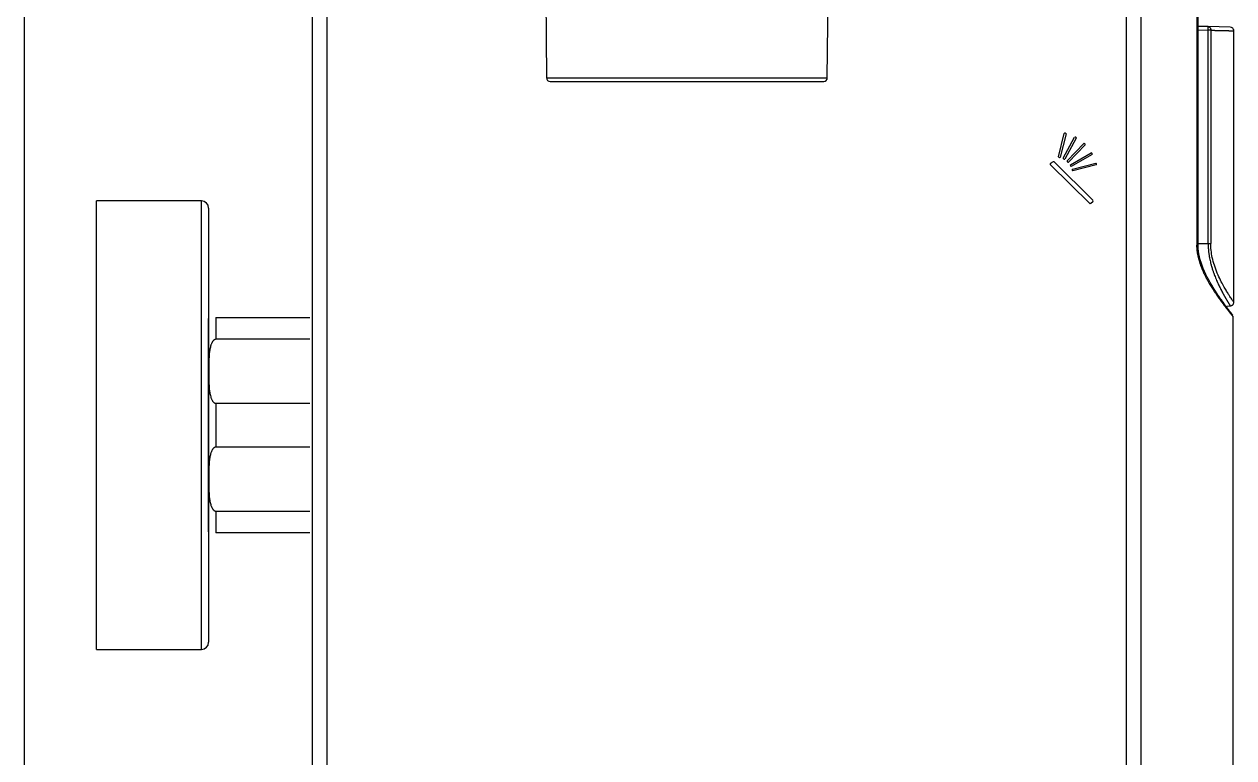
# Model space of a CAD drawing. Header units: millimetres. Extents: x -33000 to 294000, y 0 to 42408.
# Drawn here: x 19799.6 to 19966.8, y 18414.6 to 18516 of the extents above; entities that cross this region are included whole.
import ezdxf

# ---------------------------------------------------------------- set-up
doc = ezdxf.new("R2010")
doc.units = ezdxf.units.MM
doc.header["$LTSCALE"] = 50
doc.layers.add('arch', color=8, linetype='Continuous')

msp = doc.modelspace()

# ---------------------------------------------------------------- linework, layer by layer
at = {"layer": 'arch'}
for p, q in [((19799.58, 19014.53), (19799.58, 18114.53)), ((19871.43, 18549.88), (19871.79, 18508.52)), ((19910.6, 18508.52), (19910.92, 18545.03)), ((19961.67, 18545.03), (19961.67, 18485.53)), ((19961.86, 18485.43), (19961.86, 18545.03)), ((19963.25, 18515.62), (19961.86, 18515.65)), ((19966.31, 18515.54), (19963.25, 18515.62)), ((19961.86, 18515.15), (19963.25, 18515.12)), ((19963.61, 18515.12), (19963.25, 18515.12)), ((19963.25, 18485.63), (19963.25, 18515.12)), ((19963.61, 18515.12), (19963.61, 18485.63)), ((19966.79, 18477.49), (19966.79, 18515.2)), ((19871.79, 18508.52), (19910.6, 18508.52)), ((19872.29, 18508.03), (19910.1, 18508.03)), ((19942.56, 18497.64), (19943.35, 18500.86)), ((19943.61, 18500.8), (19942.81, 18497.57)), ((19943.19, 18497.43), (19944.79, 18500.34)), ((19945.02, 18500.21), (19943.42, 18497.3)), ((19943.75, 18497.06), (19946.05, 18499.46)), ((19946.24, 18499.28), (19943.93, 18496.87)), ((19941.95, 18496.94), (19947.32, 18491.63)), ((19944.2, 18496.53), (19947.09, 18498.16)), ((19947.22, 18497.93), (19944.33, 18496.3)), ((19946.93, 18491.1), (19941.42, 18496.55)), ((19944.48, 18495.92), (19947.7, 18496.75)), ((19947.76, 18496.5), (19944.55, 18495.67)), ((19809.58, 18460.53), (19809.58, 18491.53)), ((19824.08, 18491.53), (19809.58, 18491.53)), ((19824.08, 18429.53), (19824.08, 18491.53)), ((19825.08, 18490.53), (19825.08, 18430.53)), ((19947.33, 18491.46), (19946.97, 18491.1)), ((19961.86, 18485.63), (19963.25, 18485.63)), ((19963.25, 18485.63), (19963.61, 18485.63)), ((19965.81, 18477), (19966.36, 18477.02)), ((19825.08, 18445.78), (19825.08, 18475.28)), ((19826.08, 18475.43), (19839.08, 18475.43)), ((19826.08, 18475.43), (19826.08, 18472.4)), ((19966.69, 18304.33), (19966.69, 18475.53)), ((19839.08, 18472.4), (19826.08, 18472.4)), ((19826.08, 18463.56), (19839.08, 18463.56)), ((19826.08, 18463.56), (19826.08, 18457.5)), ((19809.58, 18429.53), (19809.58, 18460.53)), ((19839.08, 18457.5), (19826.08, 18457.5)), ((19826.08, 18448.66), (19826.08, 18445.63)), ((19826.08, 18448.66), (19839.08, 18448.66)), ((19839.08, 18445.63), (19826.08, 18445.63)), ((19809.58, 18429.53), (19824.08, 18429.53))]:
    msp.add_line(p, q, dxfattribs=at)
for centre, radius, start, end in [((19966.29, 18515.04), 0.5, 0.004, 88.4997), ((19872.29, 18508.53), 0.5, 180.5, 270), ((19910.1, 18508.53), 0.5, 270, 359.5), ((19943.46, 18500.75), 0.157, 90, 132.6518), ((19943.46, 18500.75), 0.157, 19.7664, 90), ((19944.87, 18500.2), 0.157, 90, 117.6518), ((19944.87, 18500.2), 0.157, 4.7664, 90), ((19946.08, 18499.3), 0.157, 349.7664, 101.1341), ((19942.07, 18496.14), 0.811, 98.0348, 142.8243), ((19942.71, 18497.69), 0.157, 199.1702, 270), ((19942.71, 18497.69), 0.157, 270, 312.0648), ((19943.35, 18497.44), 0.157, 184.1702, 270), ((19943.35, 18497.44), 0.157, 270, 297.0648), ((19943.9, 18497.03), 0.157, 169.1702, 280.6677), ((19947.08, 18498), 0.157, 333.005, 85.8903), ((19941.46, 18496.59), 0.0603, 137.0325, 225.3284), ((19944.34, 18496.46), 0.157, 153.5919, 266.4865), ((19944.6, 18495.82), 0.157, 138.5919, 251.4865), ((19947.65, 18496.6), 0.157, 318.005, 70.8903), ((19824.08, 18490.53), 1, 0, 90), ((19947.24, 18491.55), 0.121, 315.3284, 45.3284), ((19824.08, 18430.53), 1, 270, 0)]:
    msp.add_arc(centre, radius, start, end, dxfattribs=at)
msp.add_ellipse((19963.24, 18515.12), major_axis=(-0.013, -0.5), ratio=0.026168, start_param=1.571482, end_param=3.14159, dxfattribs=at)
for points, degree in [([(19839.44, 18306.53), (19839.44, 18549.88)], 1), ([(19841.44, 18549.88), (19841.44, 18306.53)], 1), ([(19951.94, 18305.53), (19951.94, 18545.03)], 1), ([(19953.94, 18545.03), (19953.94, 18304.53)], 1), ([(19966.65, 18475.73), (19966.62, 18475.75), (19965.79, 18476.87)], 2)]:
    msp.add_open_spline(points, degree=degree, dxfattribs=at)
for points, knots in [([(19963.25, 18515.62), (19963.27, 18515.62), (19963.3, 18515.61), (19963.35, 18515.6), (19963.37, 18515.59), (19963.41, 18515.56), (19963.43, 18515.55), (19963.47, 18515.51), (19963.49, 18515.49), (19963.53, 18515.45), (19963.54, 18515.42), (19963.57, 18515.37), (19963.58, 18515.34), (19963.6, 18515.28), (19963.6, 18515.25), (19963.61, 18515.18), (19963.61, 18515.15), (19963.61, 18515.12)], [0, 0, 0, 0, 0.125, 0.125, 0.25, 0.25, 0.375, 0.375, 0.5, 0.5, 0.625, 0.625, 0.75, 0.75, 0.875, 0.875, 1, 1, 1, 1]), ([(19963.61, 18515.12), (19963.63, 18515.12), (19963.65, 18515.12), (19963.69, 18515.12), (19963.73, 18515.12), (19963.76, 18515.11), (19963.8, 18515.11), (19963.84, 18515.11), (19963.87, 18515.11), (19963.91, 18515.11), (19963.94, 18515.11), (19963.98, 18515.11), (19964.02, 18515.11), (19964.05, 18515.11), (19964.08, 18515.11), (19964.12, 18515.11), (19964.15, 18515.1), (19964.19, 18515.1), (19964.22, 18515.1), (19964.25, 18515.1), (19964.29, 18515.1), (19964.32, 18515.1), (19964.35, 18515.1), (19964.38, 18515.1), (19964.42, 18515.1), (19964.45, 18515.1), (19964.48, 18515.1), (19964.51, 18515.1), (19964.54, 18515.09), (19964.57, 18515.09), (19964.6, 18515.09), (19964.63, 18515.09), (19964.66, 18515.09), (19964.69, 18515.09), (19964.72, 18515.09), (19964.75, 18515.09), (19964.78, 18515.09), (19964.81, 18515.09), (19964.84, 18515.09), (19964.87, 18515.09), (19964.89, 18515.09), (19964.92, 18515.09), (19964.95, 18515.08), (19964.98, 18515.08), (19965, 18515.08), (19965.03, 18515.08), (19965.06, 18515.08), (19965.08, 18515.08), (19965.11, 18515.08), (19965.14, 18515.08), (19965.16, 18515.08), (19965.19, 18515.08), (19965.21, 18515.08), (19965.24, 18515.08), (19965.26, 18515.08), (19965.28, 18515.08), (19965.31, 18515.08), (19965.33, 18515.07), (19965.36, 18515.07), (19965.38, 18515.07), (19965.4, 18515.07), (19965.43, 18515.07), (19965.45, 18515.07), (19965.47, 18515.07), (19965.49, 18515.07), (19965.52, 18515.07), (19965.54, 18515.07), (19965.56, 18515.07), (19965.58, 18515.07), (19965.6, 18515.07), (19965.62, 18515.07), (19965.64, 18515.07), (19965.66, 18515.07), (19965.68, 18515.07), (19965.7, 18515.07), (19965.72, 18515.06), (19965.74, 18515.06), (19965.76, 18515.06), (19965.78, 18515.06), (19965.8, 18515.06), (19965.82, 18515.06), (19965.84, 18515.06), (19965.86, 18515.06), (19965.87, 18515.06), (19965.89, 18515.06), (19965.91, 18515.06), (19965.93, 18515.06), (19965.94, 18515.06), (19965.96, 18515.06), (19965.98, 18515.06), (19965.99, 18515.06), (19966.01, 18515.06), (19966.03, 18515.06), (19966.04, 18515.06), (19966.06, 18515.06), (19966.07, 18515.06), (19966.09, 18515.06), (19966.1, 18515.06), (19966.12, 18515.05), (19966.13, 18515.05), (19966.15, 18515.05), (19966.16, 18515.05), (19966.18, 18515.05), (19966.19, 18515.05), (19966.21, 18515.05), (19966.22, 18515.05), (19966.23, 18515.05), (19966.25, 18515.05), (19966.26, 18515.05), (19966.27, 18515.05), (19966.28, 18515.05), (19966.3, 18515.05), (19966.31, 18515.05), (19966.32, 18515.05), (19966.33, 18515.05), (19966.34, 18515.05), (19966.36, 18515.05), (19966.37, 18515.05), (19966.38, 18515.05), (19966.39, 18515.05), (19966.4, 18515.05), (19966.41, 18515.05), (19966.42, 18515.05), (19966.43, 18515.05), (19966.44, 18515.05), (19966.45, 18515.05), (19966.46, 18515.05), (19966.47, 18515.05), (19966.48, 18515.05), (19966.49, 18515.05), (19966.5, 18515.05), (19966.51, 18515.05), (19966.52, 18515.04), (19966.53, 18515.04), (19966.54, 18515.04), (19966.54, 18515.04), (19966.55, 18515.04), (19966.56, 18515.04), (19966.57, 18515.04), (19966.58, 18515.04), (19966.58, 18515.04), (19966.59, 18515.04), (19966.6, 18515.04), (19966.61, 18515.04), (19966.61, 18515.04), (19966.62, 18515.04), (19966.63, 18515.04), (19966.63, 18515.04), (19966.64, 18515.04), (19966.65, 18515.04), (19966.65, 18515.04), (19966.66, 18515.04), (19966.66, 18515.04), (19966.67, 18515.04), (19966.67, 18515.04), (19966.68, 18515.04), (19966.68, 18515.04), (19966.69, 18515.04), (19966.7, 18515.04), (19966.7, 18515.04), (19966.7, 18515.04), (19966.71, 18515.04), (19966.71, 18515.04), (19966.72, 18515.04), (19966.72, 18515.04), (19966.73, 18515.04), (19966.73, 18515.04), (19966.73, 18515.04), (19966.74, 18515.04), (19966.74, 18515.04), (19966.74, 18515.04), (19966.75, 18515.04), (19966.75, 18515.04), (19966.75, 18515.04), (19966.76, 18515.04), (19966.76, 18515.04), (19966.76, 18515.04), (19966.77, 18515.04), (19966.77, 18515.04), (19966.77, 18515.04), (19966.77, 18515.04), (19966.77, 18515.04), (19966.78, 18515.04), (19966.78, 18515.04), (19966.78, 18515.04), (19966.78, 18515.04), (19966.78, 18515.04), (19966.78, 18515.04), (19966.79, 18515.04), (19966.79, 18515.04), (19966.79, 18515.04), (19966.79, 18515.04), (19966.79, 18515.04), (19966.79, 18515.04), (19966.79, 18515.04), (19966.79, 18515.04), (19966.79, 18515.04), (19966.79, 18515.04), (19966.79, 18515.04), (19966.79, 18515.04), (19966.79, 18515.04), (19966.79, 18515.04), (19966.79, 18515.04)], [0, 0, 0, 0, 0.006237, 0.012462, 0.018675, 0.024874, 0.031062, 0.037237, 0.0434, 0.04955, 0.055688, 0.061813, 0.067926, 0.074027, 0.080115, 0.08619, 0.092254, 0.098304, 0.104343, 0.110369, 0.116382, 0.122383, 0.128372, 0.134348, 0.140312, 0.146263, 0.152202, 0.158128, 0.164042, 0.169944, 0.175833, 0.18171, 0.187574, 0.193426, 0.199265, 0.205092, 0.210906, 0.216709, 0.222498, 0.228275, 0.23404, 0.239793, 0.245533, 0.25126, 0.256975, 0.262678, 0.268368, 0.274046, 0.279711, 0.285364, 0.291004, 0.296632, 0.302248, 0.307851, 0.313442, 0.31902, 0.324586, 0.330139, 0.33568, 0.341209, 0.346725, 0.352229, 0.35772, 0.363199, 0.368665, 0.374119, 0.379561, 0.38499, 0.390406, 0.395811, 0.401202, 0.406582, 0.411949, 0.417303, 0.422645, 0.427975, 0.433292, 0.438597, 0.443889, 0.449169, 0.454436, 0.459691, 0.464934, 0.470164, 0.475382, 0.480587, 0.48578, 0.49096, 0.496128, 0.501284, 0.506427, 0.511558, 0.516676, 0.521782, 0.526875, 0.531956, 0.537025, 0.542081, 0.547124, 0.552156, 0.557174, 0.562181, 0.567175, 0.572156, 0.577125, 0.582082, 0.587026, 0.591958, 0.596877, 0.601784, 0.606678, 0.61156, 0.61643, 0.621287, 0.626132, 0.630964, 0.635784, 0.640591, 0.645386, 0.650169, 0.654939, 0.659697, 0.664442, 0.669175, 0.673895, 0.678603, 0.683298, 0.687982, 0.692652, 0.69731, 0.701956, 0.70659, 0.71121, 0.715819, 0.720415, 0.724999, 0.72957, 0.734128, 0.738675, 0.743209, 0.74773, 0.752239, 0.756736, 0.76122, 0.765692, 0.770151, 0.774598, 0.779032, 0.783454, 0.787864, 0.792261, 0.796645, 0.801018, 0.805377, 0.809725, 0.81406, 0.818382, 0.822692, 0.82699, 0.831275, 0.835548, 0.839808, 0.844056, 0.848292, 0.852515, 0.856725, 0.860923, 0.865109, 0.869282, 0.873443, 0.877592, 0.881728, 0.885851, 0.889963, 0.894061, 0.898147, 0.902221, 0.906283, 0.910332, 0.914368, 0.918392, 0.922404, 0.926403, 0.93039, 0.934364, 0.938326, 0.942276, 0.946213, 0.950138, 0.95405, 0.95795, 0.961837, 0.965712, 0.969574, 0.973424, 0.977262, 0.981087, 0.9849, 0.9887, 0.992488, 0.996263, 1, 1, 1, 1]), ([(19961.67, 18485.53), (19961.67, 18485.52), (19961.67, 18485.5), (19961.67, 18485.47), (19961.67, 18485.45), (19961.66, 18485.42), (19961.66, 18485.39), (19961.66, 18485.36), (19961.66, 18485.34), (19961.66, 18485.31), (19961.66, 18485.28), (19961.66, 18485.25), (19961.66, 18485.22), (19961.66, 18485.18), (19961.66, 18485.15), (19961.66, 18485.12), (19961.67, 18485.09), (19961.67, 18485.05), (19961.67, 18485.02), (19961.67, 18484.99), (19961.67, 18484.95), (19961.68, 18484.92), (19961.68, 18484.88), (19961.68, 18484.85), (19961.69, 18484.81), (19961.69, 18484.77), (19961.69, 18484.74), (19961.7, 18484.7), (19961.7, 18484.66), (19961.71, 18484.6), (19961.72, 18484.52), (19961.74, 18484.42), (19961.75, 18484.31), (19961.77, 18484.22), (19961.79, 18484.12), (19961.81, 18484.02), (19961.83, 18483.93), (19961.85, 18483.83), (19961.88, 18483.74), (19961.9, 18483.65), (19961.92, 18483.58), (19961.93, 18483.53), (19961.94, 18483.49), (19961.95, 18483.45), (19961.97, 18483.39), (19961.99, 18483.33), (19962.01, 18483.26), (19962.03, 18483.18), (19962.06, 18483.09), (19962.09, 18482.99), (19962.12, 18482.89), (19962.16, 18482.78), (19962.22, 18482.59), (19962.31, 18482.35), (19962.42, 18482.08), (19962.5, 18481.88), (19962.57, 18481.72), (19962.63, 18481.58), (19962.7, 18481.43), (19962.79, 18481.26), (19962.88, 18481.07), (19962.99, 18480.85), (19963.12, 18480.63), (19963.25, 18480.38), (19963.4, 18480.12), (19963.57, 18479.84), (19963.74, 18479.55), (19963.94, 18479.26), (19964.14, 18478.95), (19964.34, 18478.65), (19964.54, 18478.36), (19964.72, 18478.1), (19964.91, 18477.84), (19965.09, 18477.59), (19965.26, 18477.35), (19965.44, 18477.13), (19965.6, 18476.91), (19965.76, 18476.71), (19965.91, 18476.52), (19966, 18476.39), (19966.06, 18476.33), (19966.07, 18476.31), (19966.08, 18476.3), (19966.09, 18476.28), (19966.11, 18476.26), (19966.12, 18476.25), (19966.13, 18476.23), (19966.15, 18476.21), (19966.16, 18476.2), (19966.17, 18476.18), (19966.18, 18476.17), (19966.2, 18476.15), (19966.21, 18476.13), (19966.22, 18476.12), (19966.24, 18476.1), (19966.25, 18476.08), (19966.26, 18476.07), (19966.28, 18476.05), (19966.29, 18476.03), (19966.3, 18476.02), (19966.31, 18476), (19966.33, 18475.98), (19966.34, 18475.97), (19966.35, 18475.95), (19966.37, 18475.94), (19966.38, 18475.92), (19966.39, 18475.9), (19966.4, 18475.89), (19966.42, 18475.87), (19966.43, 18475.86), (19966.44, 18475.84), (19966.45, 18475.83), (19966.46, 18475.81), (19966.47, 18475.8), (19966.49, 18475.78), (19966.5, 18475.77), (19966.51, 18475.76), (19966.52, 18475.74), (19966.53, 18475.73), (19966.54, 18475.72), (19966.55, 18475.7), (19966.56, 18475.69), (19966.57, 18475.68), (19966.58, 18475.67), (19966.59, 18475.65), (19966.6, 18475.64), (19966.61, 18475.63), (19966.61, 18475.62), (19966.62, 18475.61), (19966.63, 18475.6), (19966.64, 18475.6), (19966.64, 18475.59), (19966.65, 18475.58), (19966.66, 18475.57), (19966.66, 18475.56), (19966.67, 18475.56), (19966.67, 18475.55), (19966.68, 18475.55), (19966.68, 18475.54), (19966.68, 18475.54), (19966.69, 18475.54), (19966.69, 18475.53), (19966.69, 18475.53), (19966.69, 18475.53), (19966.69, 18475.53), (19966.69, 18475.53), (19966.69, 18475.53)], [0, 0, 0, 0, 0.001527, 0.003084, 0.004669, 0.006284, 0.007929, 0.009603, 0.011306, 0.013038, 0.0148, 0.016592, 0.018413, 0.020263, 0.022143, 0.024052, 0.025991, 0.027959, 0.029957, 0.031984, 0.03404, 0.036126, 0.038241, 0.040385, 0.042559, 0.044762, 0.046995, 0.049256, 0.051547, 0.053868, 0.06012, 0.066304, 0.07242, 0.078468, 0.084448, 0.09036, 0.096204, 0.101981, 0.10769, 0.113332, 0.118905, 0.12073, 0.12309, 0.125985, 0.129414, 0.133378, 0.137877, 0.142911, 0.148479, 0.154582, 0.16122, 0.168391, 0.176097, 0.198228, 0.216195, 0.229994, 0.239616, 0.248714, 0.259426, 0.271752, 0.285694, 0.30125, 0.31842, 0.337207, 0.357614, 0.379646, 0.403308, 0.428603, 0.455535, 0.484108, 0.509779, 0.535624, 0.561647, 0.587852, 0.614242, 0.640811, 0.667559, 0.69449, 0.721614, 0.748926, 0.751461, 0.754035, 0.756648, 0.7593, 0.76199, 0.764719, 0.767487, 0.770294, 0.773139, 0.776023, 0.778947, 0.781909, 0.78491, 0.787949, 0.791028, 0.794146, 0.797302, 0.800498, 0.803732, 0.807006, 0.810319, 0.813671, 0.817061, 0.820492, 0.823961, 0.82747, 0.831018, 0.834605, 0.838232, 0.841899, 0.845605, 0.849351, 0.853136, 0.85696, 0.860824, 0.864728, 0.868671, 0.872653, 0.876674, 0.880735, 0.884835, 0.888974, 0.893152, 0.89737, 0.901626, 0.905922, 0.910257, 0.914631, 0.919043, 0.923495, 0.927985, 0.932515, 0.937083, 0.94169, 0.946336, 0.951021, 0.955744, 0.960506, 0.965307, 0.970147, 0.975025, 0.979943, 0.984899, 0.989894, 0.994927, 1, 1, 1, 1]), ([(19961.67, 18485.53), (19961.71, 18485.53), (19961.75, 18485.53), (19961.8, 18485.53), (19961.83, 18485.53), (19961.86, 18485.53), (19961.86, 18485.53), (19961.86, 18485.53)], [0, 0, 0, 0, 0.337606, 0.337606, 0.675212, 0.675212, 1, 1, 1, 1]), ([(19965.79, 18476.87), (19965.77, 18476.89), (19965.55, 18477.18), (19964.9, 18478.09), (19963.73, 18479.85), (19962.57, 18481.92), (19961.93, 18484.13), (19961.85, 18485.19), (19961.86, 18485.71)], [0, 0, 0, 0, 0.01406, 0.210693, 0.394732, 0.722993, 0.86771, 1, 1, 1, 1]), ([(19963.25, 18485.63), (19963.25, 18485.61), (19963.25, 18485.59), (19963.25, 18485.55), (19963.25, 18485.51), (19963.25, 18485.47), (19963.25, 18485.42), (19963.25, 18485.37), (19963.25, 18485.31), (19963.25, 18485.26), (19963.26, 18485.2), (19963.26, 18485.14), (19963.26, 18485.07), (19963.27, 18485), (19963.27, 18484.93), (19963.28, 18484.86), (19963.29, 18484.73), (19963.3, 18484.56), (19963.33, 18484.36), (19963.35, 18484.17), (19963.38, 18483.99), (19963.41, 18483.8), (19963.45, 18483.57), (19963.51, 18483.26), (19963.6, 18482.89), (19963.71, 18482.47), (19963.85, 18482.03), (19963.99, 18481.61), (19964.13, 18481.24), (19964.28, 18480.88), (19964.42, 18480.55), (19964.56, 18480.23), (19964.7, 18479.93), (19964.83, 18479.66), (19964.96, 18479.4), (19965.05, 18479.21), (19965.11, 18479.1), (19965.14, 18479.04), (19965.17, 18478.99), (19965.19, 18478.94), (19965.22, 18478.89), (19965.25, 18478.83), (19965.27, 18478.78), (19965.3, 18478.73), (19965.33, 18478.68), (19965.35, 18478.64), (19965.38, 18478.59), (19965.41, 18478.54), (19965.43, 18478.49), (19965.46, 18478.45), (19965.48, 18478.4), (19965.51, 18478.36), (19965.53, 18478.31), (19965.56, 18478.27), (19965.58, 18478.23), (19965.6, 18478.19), (19965.63, 18478.14), (19965.65, 18478.1), (19965.67, 18478.06), (19965.7, 18478.02), (19965.72, 18477.99), (19965.74, 18477.95), (19965.76, 18477.91), (19965.78, 18477.87), (19965.8, 18477.84), (19965.83, 18477.8), (19965.85, 18477.77), (19965.87, 18477.74), (19965.88, 18477.7), (19965.9, 18477.67), (19965.92, 18477.64), (19965.94, 18477.61), (19965.96, 18477.58), (19965.98, 18477.55), (19965.99, 18477.52), (19966.01, 18477.49), (19966.03, 18477.47), (19966.04, 18477.44), (19966.06, 18477.42), (19966.07, 18477.39), (19966.09, 18477.37), (19966.1, 18477.34), (19966.12, 18477.32), (19966.13, 18477.3), (19966.14, 18477.28), (19966.16, 18477.26), (19966.17, 18477.24), (19966.18, 18477.22), (19966.19, 18477.2), (19966.2, 18477.19), (19966.21, 18477.17), (19966.22, 18477.16), (19966.23, 18477.14), (19966.24, 18477.13), (19966.25, 18477.11), (19966.25, 18477.1), (19966.26, 18477.09), (19966.27, 18477.08), (19966.27, 18477.07), (19966.28, 18477.06), (19966.28, 18477.05), (19966.29, 18477.05), (19966.29, 18477.04), (19966.3, 18477.03), (19966.3, 18477.03), (19966.3, 18477.02), (19966.3, 18477.02), (19966.31, 18477.02), (19966.31, 18477.02), (19966.31, 18477.01), (19966.31, 18477.01), (19966.31, 18477.01)], [0, 0, 0, 0, 0.00253, 0.005275, 0.008237, 0.011415, 0.014809, 0.01842, 0.022246, 0.026289, 0.030548, 0.035023, 0.039713, 0.04462, 0.049742, 0.05508, 0.060633, 0.076627, 0.091537, 0.105367, 0.118117, 0.129789, 0.147516, 0.170515, 0.198778, 0.232294, 0.271031, 0.304281, 0.336774, 0.368511, 0.3995, 0.429746, 0.459253, 0.488024, 0.516061, 0.543369, 0.549655, 0.555935, 0.562209, 0.568478, 0.574741, 0.580998, 0.58725, 0.593496, 0.599736, 0.605971, 0.612201, 0.618424, 0.624643, 0.630855, 0.637063, 0.643264, 0.649461, 0.655652, 0.661837, 0.668018, 0.674193, 0.680362, 0.686526, 0.692685, 0.698839, 0.704987, 0.71113, 0.717268, 0.723401, 0.729528, 0.73565, 0.741767, 0.747879, 0.753986, 0.760087, 0.766183, 0.772275, 0.778361, 0.784442, 0.790518, 0.796589, 0.802655, 0.808716, 0.814771, 0.820822, 0.826868, 0.832909, 0.838945, 0.844976, 0.851002, 0.857023, 0.863038, 0.869049, 0.875055, 0.881056, 0.887052, 0.893043, 0.899028, 0.905009, 0.910984, 0.916955, 0.92292, 0.928881, 0.934836, 0.940786, 0.946731, 0.952671, 0.958605, 0.964534, 0.970458, 0.976377, 0.982291, 0.988199, 0.994102, 1, 1, 1, 1]), ([(19966.79, 18477.51), (19966.79, 18477.51), (19966.79, 18477.52), (19966.76, 18477.57), (19966.68, 18477.68), (19966.57, 18477.85), (19966.43, 18478.06), (19966.24, 18478.34), (19966.01, 18478.7), (19965.72, 18479.18), (19965.36, 18479.79), (19964.95, 18480.58), (19964.5, 18481.52), (19964.1, 18482.58), (19963.81, 18483.65), (19963.65, 18484.67), (19963.61, 18485.32), (19963.61, 18485.63)], [0, 0, 0, 0, 0.023364, 0.076402, 0.130525, 0.182734, 0.232533, 0.285838, 0.345805, 0.413048, 0.488629, 0.574648, 0.67008, 0.765646, 0.852543, 0.932109, 1, 1, 1, 1]), ([(19966.3, 18477.01), (19966.37, 18477.02), (19966.46, 18477.04), (19966.58, 18477.1), (19966.66, 18477.16), (19966.72, 18477.24), (19966.78, 18477.36), (19966.79, 18477.45), (19966.79, 18477.52)], [0, 0, 0, 0, 0.239631, 0.368496, 0.50005, 0.631598, 0.760441, 1, 1, 1, 1]), ([(19966.41, 18476.04), (19966.4, 18476.05), (19966.39, 18476.07), (19966.35, 18476.11), (19966.32, 18476.16)], [0, 0, 0, 0, 0.191763, 1, 1, 1, 1]), ([(19826.08, 18472.4), (19826.06, 18472.4), (19826.03, 18472.39), (19825.99, 18472.38), (19825.97, 18472.38), (19825.95, 18472.37), (19825.93, 18472.37), (19825.89, 18472.35), (19825.87, 18472.33), (19825.84, 18472.31), (19825.82, 18472.3), (19825.8, 18472.29), (19825.79, 18472.28), (19825.76, 18472.25), (19825.74, 18472.23), (19825.71, 18472.2), (19825.69, 18472.18), (19825.67, 18472.14), (19825.66, 18472.13), (19825.64, 18472.11), (19825.62, 18472.08), (19825.6, 18472.05), (19825.56, 18471.98), (19825.54, 18471.94), (19825.49, 18471.85), (19825.47, 18471.8), (19825.44, 18471.71), (19825.42, 18471.66), (19825.39, 18471.57), (19825.37, 18471.52), (19825.33, 18471.38), (19825.31, 18471.28), (19825.27, 18471.09), (19825.25, 18470.99), (19825.22, 18470.8), (19825.21, 18470.7), (19825.18, 18470.51), (19825.17, 18470.41), (19825.15, 18470.12), (19825.14, 18469.93), (19825.12, 18469.54), (19825.11, 18469.34), (19825.1, 18468.95), (19825.1, 18468.75), (19825.1, 18468.36), (19825.1, 18468.17), (19825.1, 18467.78), (19825.1, 18467.58), (19825.1, 18467.19), (19825.1, 18466.99), (19825.11, 18466.6), (19825.12, 18466.41), (19825.14, 18466.02), (19825.15, 18465.82), (19825.17, 18465.53), (19825.18, 18465.43), (19825.21, 18465.24), (19825.22, 18465.14), (19825.25, 18464.95), (19825.27, 18464.85), (19825.31, 18464.66), (19825.33, 18464.56), (19825.38, 18464.42), (19825.39, 18464.37), (19825.42, 18464.28), (19825.44, 18464.23), (19825.48, 18464.14), (19825.5, 18464.1), (19825.54, 18464.01), (19825.56, 18463.96), (19825.6, 18463.9), (19825.62, 18463.88), (19825.65, 18463.83), (19825.66, 18463.81), (19825.69, 18463.77), (19825.71, 18463.75), (19825.74, 18463.72), (19825.75, 18463.72), (19825.77, 18463.7), (19825.78, 18463.69), (19825.81, 18463.66), (19825.83, 18463.65), (19825.86, 18463.62), (19825.87, 18463.62), (19825.9, 18463.6), (19825.91, 18463.6), (19825.95, 18463.58), (19825.97, 18463.57), (19826.01, 18463.56), (19826.03, 18463.56), (19826.06, 18463.56), (19826.07, 18463.56), (19826.08, 18463.56)], [0, 0, 0, 0, 0.007813, 0.007813, 0.011719, 0.011719, 0.015625, 0.015625, 0.023438, 0.023438, 0.027344, 0.027344, 0.03125, 0.03125, 0.039063, 0.039063, 0.046875, 0.046875, 0.050781, 0.050781, 0.054688, 0.0625, 0.0625, 0.078125, 0.078125, 0.09375, 0.09375, 0.109375, 0.109375, 0.125, 0.125, 0.15625, 0.15625, 0.1875, 0.1875, 0.21875, 0.21875, 0.25, 0.25, 0.3125, 0.3125, 0.375, 0.375, 0.4375, 0.4375, 0.5, 0.5, 0.5625, 0.5625, 0.625, 0.625, 0.6875, 0.6875, 0.75, 0.75, 0.78125, 0.78125, 0.8125, 0.8125, 0.84375, 0.84375, 0.875, 0.875, 0.890625, 0.890625, 0.90625, 0.90625, 0.921875, 0.921875, 0.9375, 0.9375, 0.945313, 0.945313, 0.953125, 0.953125, 0.960938, 0.960938, 0.964844, 0.964844, 0.96875, 0.96875, 0.976562, 0.976562, 0.980469, 0.980469, 0.984375, 0.984375, 0.992187, 0.992187, 0.996094, 0.996094, 1, 1, 1, 1]), ([(19826.08, 18457.5), (19826.06, 18457.5), (19826.03, 18457.49), (19825.99, 18457.48), (19825.97, 18457.48), (19825.95, 18457.47), (19825.93, 18457.47), (19825.89, 18457.45), (19825.87, 18457.43), (19825.84, 18457.41), (19825.82, 18457.4), (19825.8, 18457.39), (19825.79, 18457.38), (19825.76, 18457.35), (19825.74, 18457.33), (19825.71, 18457.3), (19825.69, 18457.28), (19825.67, 18457.24), (19825.66, 18457.23), (19825.64, 18457.21), (19825.62, 18457.18), (19825.6, 18457.15), (19825.56, 18457.08), (19825.54, 18457.04), (19825.49, 18456.95), (19825.47, 18456.9), (19825.44, 18456.81), (19825.42, 18456.76), (19825.39, 18456.67), (19825.37, 18456.62), (19825.33, 18456.48), (19825.31, 18456.38), (19825.27, 18456.19), (19825.25, 18456.09), (19825.22, 18455.9), (19825.21, 18455.8), (19825.18, 18455.61), (19825.17, 18455.51), (19825.15, 18455.22), (19825.14, 18455.03), (19825.12, 18454.64), (19825.11, 18454.44), (19825.1, 18454.05), (19825.1, 18453.85), (19825.1, 18453.46), (19825.1, 18453.27), (19825.1, 18452.88), (19825.1, 18452.68), (19825.1, 18452.29), (19825.1, 18452.09), (19825.11, 18451.7), (19825.12, 18451.51), (19825.14, 18451.12), (19825.15, 18450.92), (19825.17, 18450.63), (19825.18, 18450.53), (19825.21, 18450.34), (19825.22, 18450.24), (19825.25, 18450.05), (19825.27, 18449.95), (19825.31, 18449.76), (19825.33, 18449.66), (19825.38, 18449.52), (19825.39, 18449.47), (19825.42, 18449.38), (19825.44, 18449.33), (19825.48, 18449.24), (19825.5, 18449.2), (19825.54, 18449.11), (19825.56, 18449.06), (19825.6, 18449), (19825.62, 18448.98), (19825.65, 18448.93), (19825.66, 18448.91), (19825.69, 18448.87), (19825.71, 18448.85), (19825.74, 18448.82), (19825.75, 18448.82), (19825.77, 18448.8), (19825.78, 18448.79), (19825.81, 18448.76), (19825.83, 18448.75), (19825.86, 18448.72), (19825.87, 18448.72), (19825.9, 18448.7), (19825.91, 18448.7), (19825.95, 18448.68), (19825.97, 18448.67), (19826.01, 18448.66), (19826.03, 18448.66), (19826.06, 18448.66), (19826.07, 18448.66), (19826.08, 18448.66)], [0, 0, 0, 0, 0.007812, 0.007812, 0.011719, 0.011719, 0.015625, 0.015625, 0.023437, 0.023437, 0.027344, 0.027344, 0.03125, 0.03125, 0.039062, 0.039062, 0.046875, 0.046875, 0.050781, 0.050781, 0.054687, 0.0625, 0.0625, 0.078125, 0.078125, 0.09375, 0.09375, 0.109375, 0.109375, 0.125, 0.125, 0.15625, 0.15625, 0.1875, 0.1875, 0.21875, 0.21875, 0.25, 0.25, 0.3125, 0.3125, 0.375, 0.375, 0.4375, 0.4375, 0.5, 0.5, 0.5625, 0.5625, 0.625, 0.625, 0.6875, 0.6875, 0.75, 0.75, 0.78125, 0.78125, 0.8125, 0.8125, 0.84375, 0.84375, 0.875, 0.875, 0.890625, 0.890625, 0.90625, 0.90625, 0.921875, 0.921875, 0.9375, 0.9375, 0.945313, 0.945313, 0.953125, 0.953125, 0.960938, 0.960938, 0.964844, 0.964844, 0.96875, 0.96875, 0.976563, 0.976563, 0.980469, 0.980469, 0.984375, 0.984375, 0.992188, 0.992188, 0.996094, 0.996094, 1, 1, 1, 1])]:
    msp.add_open_spline(points, degree=3, knots=knots, dxfattribs=at)

doc.saveas('drawing.dxf')
